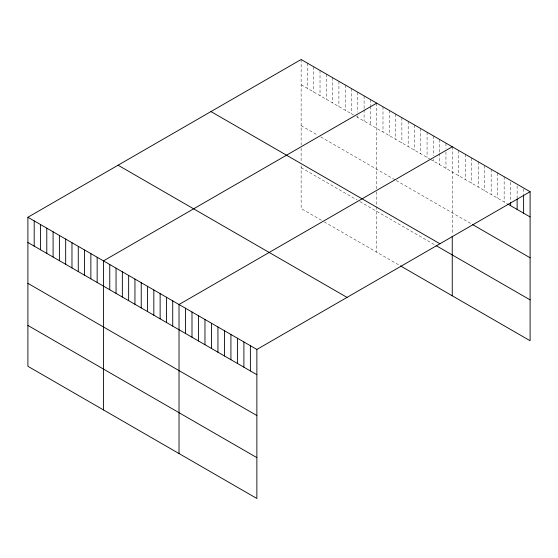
<?xml version="1.0" encoding="UTF-8"?>
<svg xmlns="http://www.w3.org/2000/svg" width="558" height="558" viewBox="0 0 558 558"><rect width="100%" height="100%" fill="white"/><g stroke="black" fill="none" stroke-linecap="round" stroke-linejoin="round"><path stroke-width="0.42" stroke-dasharray="2.79 2.09" d="M301.132 59.511L301.132 145.087M301.132 84.739L353.605 115.039M356.402 116.65L429.862 159.065M430.56 159.469L507.034 203.614M301.132 125.599L317.921 135.294M320.724 136.905L395.58 180.129M396.278 180.527L471.712 224.079M301.132 167.693L357.099 200.001M359.903 201.619L435.463 245.241M321.422 220.257L301.132 208.546L301.132 164.575M324.219 221.875L399.779 265.496M523.613 188.827L523.613 194.051M517.126 185.954L517.126 198.132M510.64 182.208L510.64 200.475M504.153 176.726L504.153 201.954M497.666 172.98L497.666 198.209M491.173 169.234L491.173 194.463M484.686 165.489L484.686 190.717M478.199 161.743L478.199 186.972M471.712 157.998L471.712 183.226M465.226 154.252L465.226 179.481M458.739 150.507L458.739 175.735M452.252 146.761L452.252 233.893M445.954 143.127L445.954 148.344M445.954 151.825L445.954 168.356M439.655 139.486L439.655 152.536M439.655 153.408L439.655 164.722M433.364 135.852L433.364 155.863M433.364 159.344L433.364 161.081M427.065 132.218L427.065 157.447M420.767 128.584L420.767 153.813M414.468 124.95L414.468 150.179M408.177 121.316L408.177 146.545M401.879 117.675L401.879 142.904M395.58 114.041L395.58 139.27M389.282 110.407L389.282 135.636M382.99 106.773L382.99 132.002M376.692 103.139L376.692 188.709M376.692 191.826L376.692 205.86M376.692 206.634L376.692 252.167M370.393 99.498L370.393 105.588M370.393 106.459L370.393 124.727M364.095 95.864L364.095 108.915M364.095 109.787L364.095 121.093M357.804 92.23L357.804 112.242M357.804 115.722L357.804 117.459M351.505 88.596L351.505 113.825M345.207 84.962L345.207 110.191M338.908 81.322L338.908 106.55M332.617 77.688L332.617 102.916M326.318 74.054L326.318 99.282M320.02 70.42L320.02 95.648M313.729 66.786L313.729 92.014M307.43 63.145L307.43 88.373M301.132 148.205L301.132 160.676"/><path stroke-width="0.84" d="M530.1 191.708L256.868 349.454L256.868 498.489L27.9 366.292L27.9 217.264L301.132 59.511L530.1 191.708L530.1 340.736L400.477 265.901M376.692 103.139L103.46 260.886L103.46 409.921M452.252 146.761L179.02 304.508L179.02 453.542M507.752 204.033L530.1 216.936M472.431 224.497L530.1 257.789M210.966 111.572L439.934 243.762M436.161 245.646L530.1 299.883M118.066 165.203L347.034 297.4M27.9 217.264L256.868 349.454M27.9 242.493L256.868 374.683M27.9 283.345L256.868 415.543M27.9 325.44L256.868 457.63M523.613 194.923L523.613 213.191M517.126 199.004L517.126 209.445M510.64 202.219L510.64 205.7M452.252 236.229L452.252 295.796M250.382 345.709L250.382 370.937M243.895 341.963L243.895 367.192M237.408 338.218L237.408 363.446M230.921 334.472L230.921 359.701M224.428 330.727L224.428 355.955M217.941 326.981L217.941 352.21M211.454 323.235L211.454 348.464M204.967 319.49L204.967 344.718M198.481 315.744L198.481 340.973M191.994 311.999L191.994 337.227M185.507 308.253L185.507 333.482M172.722 300.874L172.722 326.102M166.423 297.24L166.423 322.468M160.132 293.606L160.132 318.834M153.834 289.965L153.834 315.2M147.535 286.331L147.535 311.559M141.237 282.697L141.237 307.925M134.945 279.063L134.945 304.291M128.647 275.429L128.647 300.657M122.348 271.788L122.348 297.023M116.05 268.154L116.05 293.382M109.759 264.52L109.759 289.748M97.162 257.252L97.162 282.481M90.863 253.618L90.863 278.847M84.572 249.977L84.572 275.206M78.273 246.343L78.273 271.572M71.975 242.709L71.975 267.938M65.677 239.075L65.677 264.304M59.385 235.441L59.385 260.67M53.087 231.8L53.087 257.029M46.788 228.166L46.788 253.395M40.49 224.532L40.49 249.761M34.198 220.898L34.198 246.127"/></g></svg>
